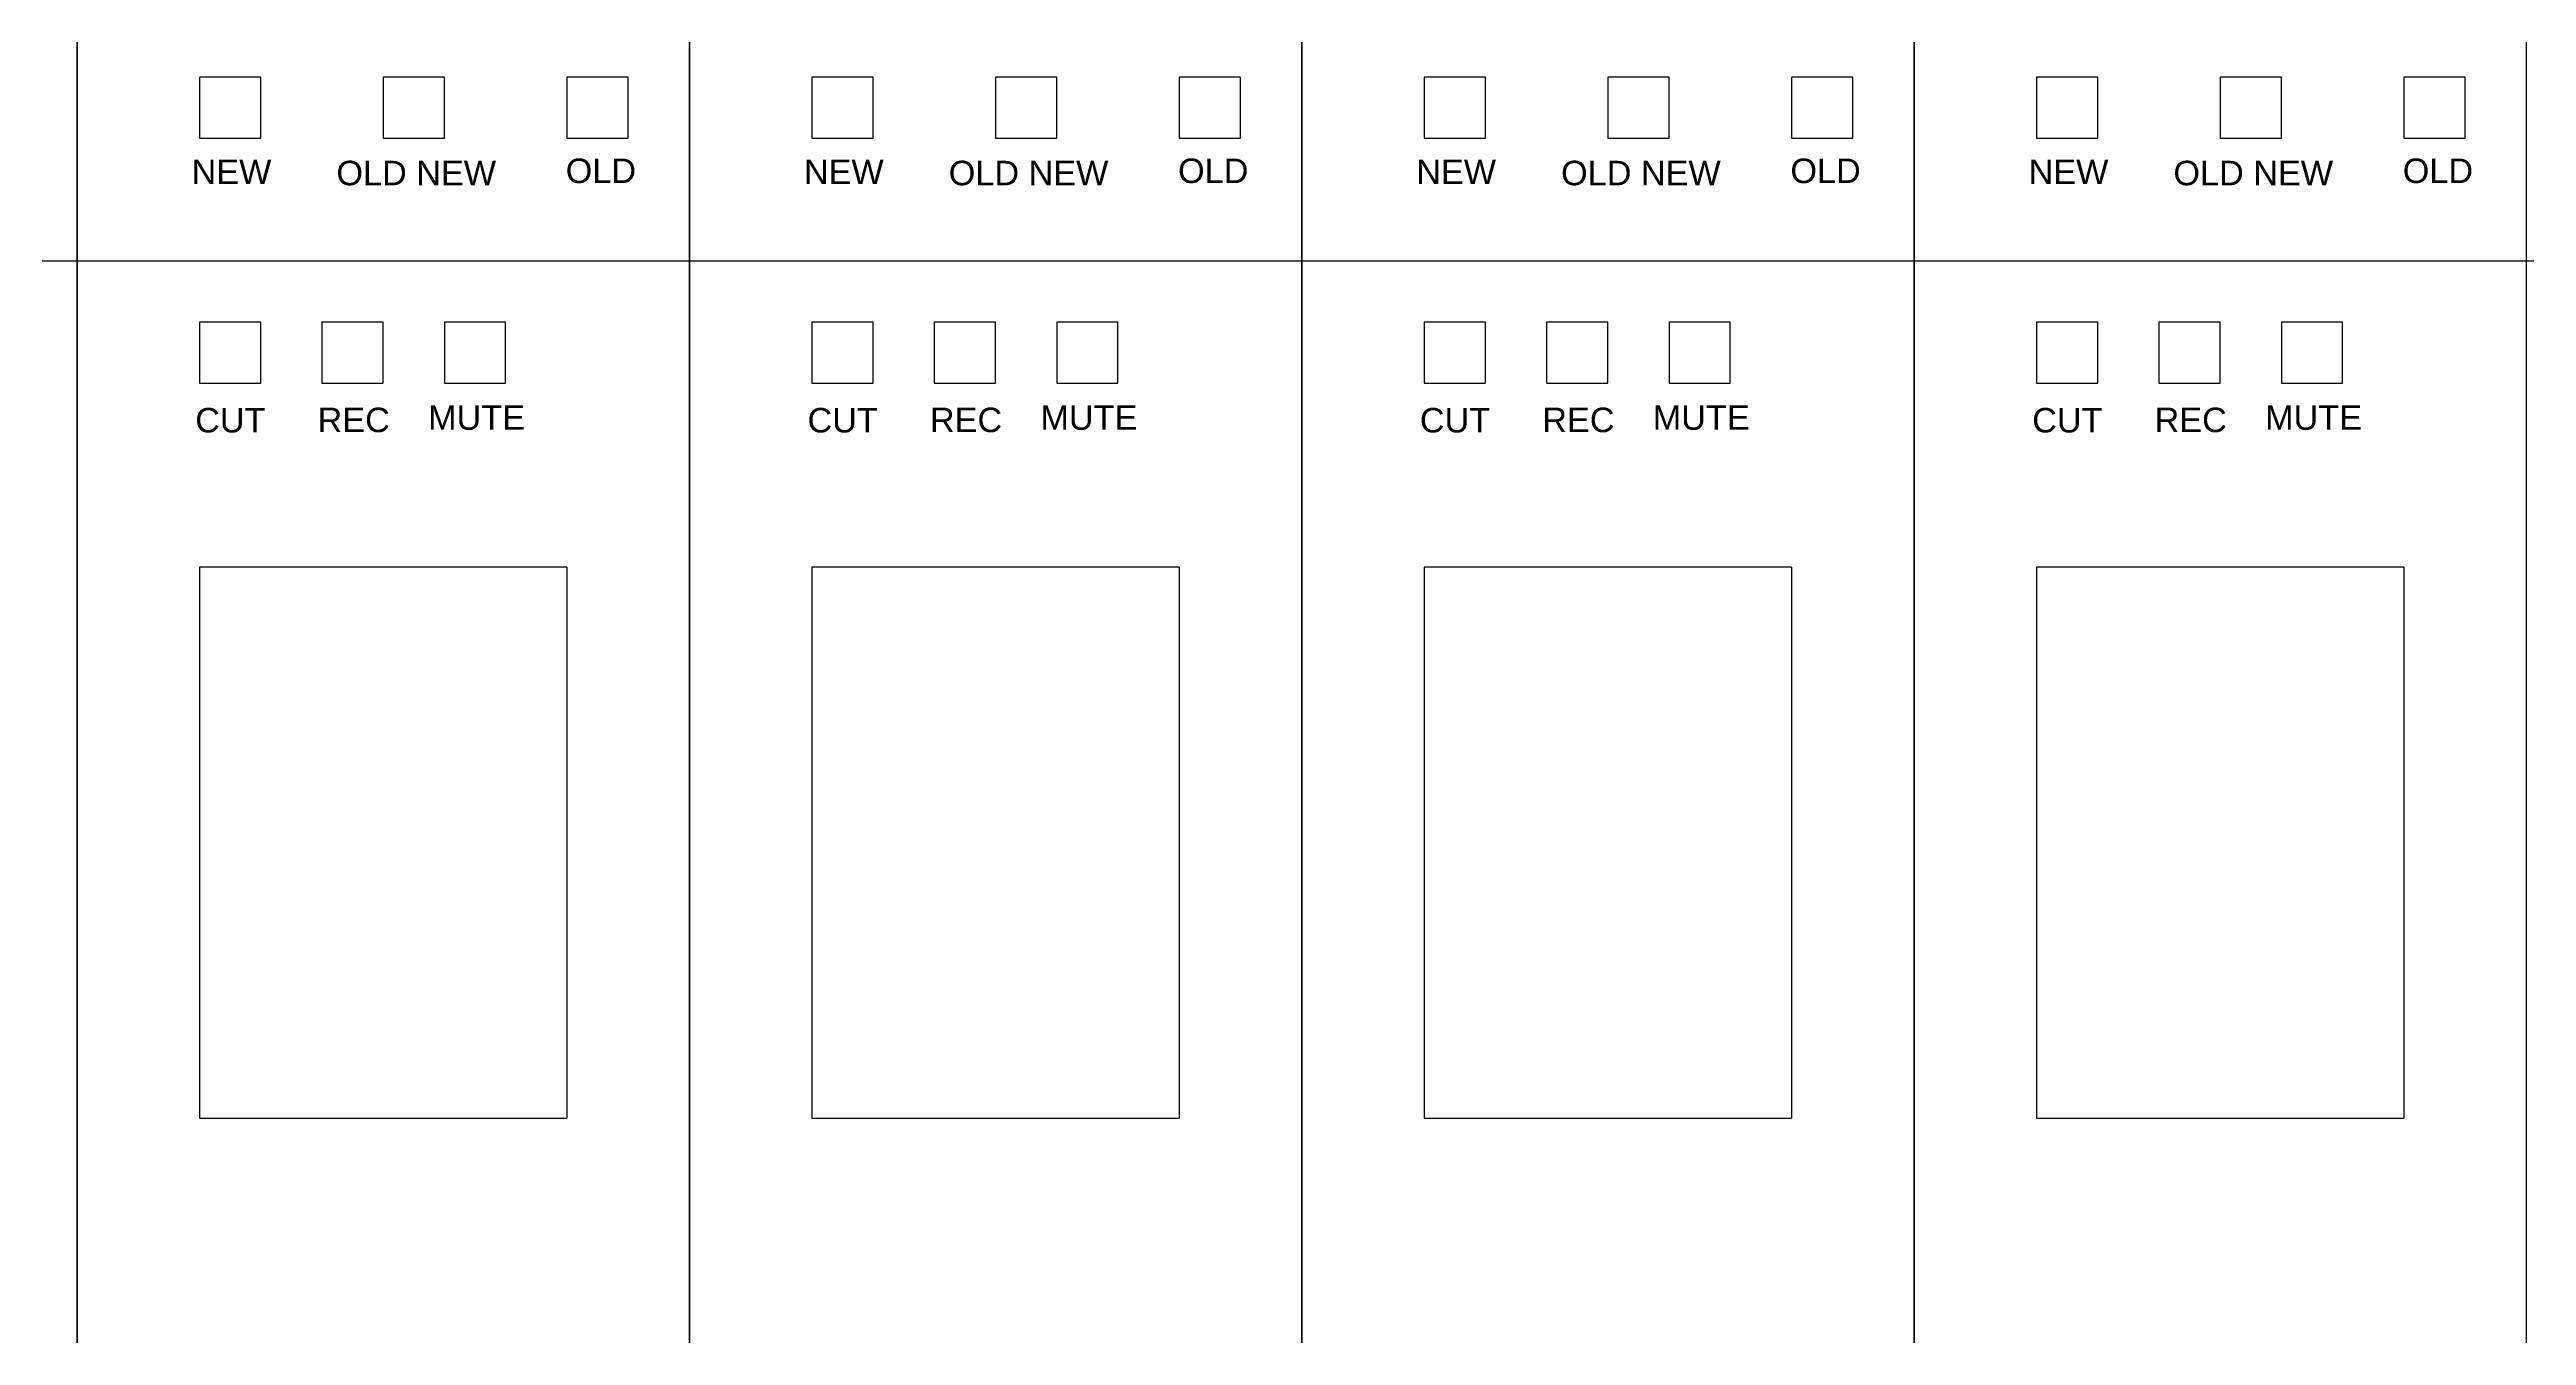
# Model space of a CAD drawing. Header units: inches. Extents: x 0 to 1600, y -1400 to 2600.
# Drawn here: x 395.7 to 800.2, y -1155.5 to -945.5 of the extents above; entities that cross this region are included whole.
import ezdxf

# ---------------------------------------------------------------- set-up
doc = ezdxf.new("R2010")
doc.units = ezdxf.units.IN
doc.header["$MEASUREMENT"] = 0
doc.layers.get('0').update_dxf_attribs({"lineweight": 25, "true_color": 0xffffff})
doc.styles.add('textstyle11', font='')
doc.styles.add('textstyle12', font='')
doc.styles.add('textstyle38', font='')
doc.styles.add('textstyle41', font='')
doc.styles.add('textstyle43', font='')
doc.styles.add('textstyle44', font='')
doc.styles.add('textstyle49', font='')
doc.styles.add('textstyle52', font='')
doc.styles.add('textstyle54', font='')
doc.styles.add('textstyle55', font='')
doc.styles.add('textstyle6', font='')
doc.styles.add('textstyle9', font='')
doc.styles.add('textstyle921', font='')
doc.styles.add('textstyle924', font='')
doc.styles.add('textstyle926', font='')
doc.styles.add('textstyle927', font='')
doc.styles.add('textstyle937', font='')
doc.styles.add('textstyle940', font='')
doc.styles.add('textstyle942', font='')
doc.styles.add('textstyle943', font='')
doc.styles.add('textstyle954', font='')
doc.styles.add('textstyle957', font='')
doc.styles.add('textstyle959', font='')
doc.styles.add('textstyle960', font='')
doc.styles.get('textstyle11').set_extended_font_data('Liberation Sans')
doc.styles.get('textstyle12').set_extended_font_data('Liberation Sans')
doc.styles.get('textstyle38').set_extended_font_data('Liberation Sans')
doc.styles.get('textstyle41').set_extended_font_data('Liberation Sans')
doc.styles.get('textstyle43').set_extended_font_data('Liberation Sans')
doc.styles.get('textstyle44').set_extended_font_data('Liberation Sans')
doc.styles.get('textstyle49').set_extended_font_data('Liberation Sans')
doc.styles.get('textstyle52').set_extended_font_data('Liberation Sans')
doc.styles.get('textstyle54').set_extended_font_data('Liberation Sans')
doc.styles.get('textstyle55').set_extended_font_data('Liberation Sans')
doc.styles.get('textstyle6').set_extended_font_data('Liberation Sans')
doc.styles.get('textstyle9').set_extended_font_data('Liberation Sans')
doc.styles.get('textstyle921').set_extended_font_data('Liberation Sans')
doc.styles.get('textstyle924').set_extended_font_data('Liberation Sans')
doc.styles.get('textstyle926').set_extended_font_data('Liberation Sans')
doc.styles.get('textstyle927').set_extended_font_data('Liberation Sans')
doc.styles.get('textstyle937').set_extended_font_data('Liberation Sans')
doc.styles.get('textstyle940').set_extended_font_data('Liberation Sans')
doc.styles.get('textstyle942').set_extended_font_data('Liberation Sans')
doc.styles.get('textstyle943').set_extended_font_data('Liberation Sans')
doc.styles.get('textstyle954').set_extended_font_data('Liberation Sans')
doc.styles.get('textstyle957').set_extended_font_data('Liberation Sans')
doc.styles.get('textstyle959').set_extended_font_data('Liberation Sans')
doc.styles.get('textstyle960').set_extended_font_data('Liberation Sans')

msp = doc.modelspace()

# ---------------------------------------------------------------- linework, layer by layer
for p, q in [((400.22, -1400), (400.22, 1200)), ((500.22, -1400), (500.22, 1200)), ((600.22, -1400), (600.22, 1200)), ((700.22, -1400), (700.22, 1200)), ((800.22, -1400), (800.22, 1200)), ((400.26, -941.03), (400.26, -1221.03)), ((500.26, -941.03), (500.26, -1221.03)), ((600.26, -941.03), (600.26, -1221.03)), ((700.26, -941.03), (700.26, -1221.03)), ((420.22, -950), (420.22, -960)), ((430.22, -950), (420.22, -950)), ((430.22, -960), (430.22, -950)), ((450.22, -950), (450.22, -960)), ((460.22, -950), (450.22, -950)), ((460.22, -960), (460.22, -950)), ((480.22, -950), (480.22, -960)), ((490.22, -950), (480.22, -950)), ((490.22, -960), (490.22, -950)), ((520.22, -950), (520.22, -960)), ((530.22, -950), (520.22, -950)), ((530.22, -960), (530.22, -950)), ((550.22, -950), (550.22, -960)), ((560.22, -950), (550.22, -950)), ((560.22, -960), (560.22, -950)), ((580.22, -950), (580.22, -960)), ((590.22, -950), (580.22, -950)), ((590.22, -960), (590.22, -950)), ((620.22, -950), (620.22, -960)), ((630.22, -950), (620.22, -950)), ((630.22, -960), (630.22, -950)), ((650.22, -950), (650.22, -960)), ((660.22, -950), (650.22, -950)), ((660.22, -960), (660.22, -950)), ((680.22, -950), (680.22, -960)), ((690.22, -950), (680.22, -950)), ((690.22, -960), (690.22, -950)), ((720.22, -950), (720.22, -960)), ((730.22, -950), (720.22, -950)), ((730.22, -960), (730.22, -950)), ((750.22, -950), (750.22, -960)), ((760.22, -950), (750.22, -950)), ((760.22, -960), (760.22, -950)), ((780.22, -950), (780.22, -960)), ((790.22, -950), (780.22, -950)), ((790.22, -960), (790.22, -950)), ((420.22, -960), (430.22, -960)), ((450.22, -960), (460.22, -960)), ((480.22, -960), (490.22, -960)), ((520.22, -960), (530.22, -960)), ((550.22, -960), (560.22, -960)), ((580.22, -960), (590.22, -960)), ((620.22, -960), (630.22, -960)), ((650.22, -960), (660.22, -960)), ((680.22, -960), (690.22, -960)), ((720.22, -960), (730.22, -960)), ((750.22, -960), (760.22, -960)), ((780.22, -960), (790.22, -960)), ((300.22, -980), (400.22, -980)), ((400.22, -980), (500.22, -980)), ((500.22, -980), (600.22, -980)), ((600.22, -980), (700.22, -980)), ((700.22, -980), (800.22, -980)), ((800.22, -980), (900.22, -980)), ((420.22, -990), (420.22, -1000)), ((430.22, -990), (420.22, -990)), ((430.22, -1000), (430.22, -990)), ((440.22, -990), (440.22, -1000)), ((450.22, -990), (440.22, -990)), ((450.22, -1000), (450.22, -990)), ((460.22, -990), (460.22, -1000)), ((470.22, -990), (460.22, -990)), ((470.22, -1000), (470.22, -990)), ((520.22, -990), (520.22, -1000)), ((530.22, -990), (520.22, -990)), ((530.22, -1000), (530.22, -990)), ((540.22, -990), (540.22, -1000)), ((550.22, -990), (540.22, -990)), ((550.22, -1000), (550.22, -990)), ((560.22, -990), (560.22, -1000)), ((570.22, -990), (560.22, -990)), ((570.22, -1000), (570.22, -990)), ((620.22, -990), (620.22, -1000)), ((630.22, -990), (620.22, -990)), ((630.22, -1000), (630.22, -990)), ((640.22, -990), (640.22, -1000)), ((650.22, -990), (640.22, -990)), ((650.22, -1000), (650.22, -990)), ((660.22, -990), (660.22, -1000)), ((670.22, -990), (660.22, -990)), ((670.22, -1000), (670.22, -990)), ((720.22, -990), (720.22, -1000)), ((730.22, -990), (720.22, -990)), ((730.22, -1000), (730.22, -990)), ((740.22, -990), (740.22, -1000)), ((750.22, -990), (740.22, -990)), ((750.22, -1000), (750.22, -990)), ((760.22, -990), (760.22, -1000)), ((770.22, -990), (760.22, -990)), ((770.22, -1000), (770.22, -990)), ((420.22, -1000), (430.22, -1000)), ((440.22, -1000), (450.22, -1000)), ((460.22, -1000), (470.22, -1000)), ((520.22, -1000), (530.22, -1000)), ((540.22, -1000), (550.22, -1000)), ((560.22, -1000), (570.22, -1000)), ((620.22, -1000), (630.22, -1000)), ((640.22, -1000), (650.22, -1000)), ((660.22, -1000), (670.22, -1000)), ((720.22, -1000), (730.22, -1000)), ((740.22, -1000), (750.22, -1000)), ((760.22, -1000), (770.22, -1000)), ((480.22, -1030), (420.22, -1030)), ((420.22, -1030), (420.22, -1120)), ((480.22, -1030), (480.22, -1120)), ((580.22, -1030), (520.22, -1030)), ((520.22, -1030), (520.22, -1120)), ((580.22, -1030), (580.22, -1120)), ((680.22, -1030), (620.22, -1030)), ((620.22, -1030), (620.22, -1120)), ((680.22, -1030), (680.22, -1120)), ((780.22, -1030), (720.22, -1030)), ((720.22, -1030), (720.22, -1120)), ((780.22, -1030), (780.22, -1120)), ((420.22, -1120), (480.22, -1120)), ((520.22, -1120), (580.22, -1120)), ((620.22, -1120), (680.22, -1120)), ((720.22, -1120), (780.22, -1120))]:
    msp.add_line(p, q)

# ---------------------------------------------------------------- texts
at = {"char_height": 1, "attachment_point": 1}
for s, insert, style in [('\\C7;\\H4;NEW', (418.93, -963.49), 'textstyle924'), ('\\C7;\\H4;OLD NEW', (442.58, -963.67), 'textstyle940'), ('\\C7;\\H4;OLD', (480.03, -963.31), 'textstyle957'), ('\\C7;\\H4;NEW', (518.93, -963.49), 'textstyle927'), ('\\C7;\\H4;OLD NEW', (542.58, -963.67), 'textstyle943'), ('\\C7;\\H4;OLD', (580.03, -963.31), 'textstyle960'), ('\\C7;\\H4;NEW', (618.93, -963.49), 'textstyle926'), ('\\C7;\\H4;OLD NEW', (642.58, -963.67), 'textstyle942'), ('\\C7;\\H4;OLD', (680.03, -963.31), 'textstyle959'), ('\\C7;\\H4;NEW', (718.93, -963.49), 'textstyle921'), ('\\C7;\\H4;OLD NEW', (742.58, -963.67), 'textstyle937'), ('\\C7;\\H4;OLD', (780.03, -963.31), 'textstyle954'), ('\\C7;\\H4;CUT', (419.52, -1004.03), 'textstyle9'), ('\\C7;\\H4;REC', (439.51, -1003.98), 'textstyle41'), ('\\C7;\\H4;MUTE', (457.55, -1003.6), 'textstyle52'), ('\\C7;\\H4;CUT', (519.52, -1004.03), 'textstyle12'), ('\\C7;\\H4;REC', (539.51, -1003.98), 'textstyle44'), ('\\C7;\\H4;MUTE', (557.55, -1003.6), 'textstyle55'), ('\\C7;\\H4;CUT', (619.52, -1004.03), 'textstyle11'), ('\\C7;\\H4;REC', (639.51, -1003.98), 'textstyle43'), ('\\C7;\\H4;MUTE', (657.55, -1003.6), 'textstyle54'), ('\\C7;\\H4;CUT', (719.52, -1004.03), 'textstyle6'), ('\\C7;\\H4;REC', (739.51, -1003.98), 'textstyle38'), ('\\C7;\\H4;MUTE', (757.55, -1003.6), 'textstyle49')]:
    msp.add_mtext(s, dxfattribs=dict(at, insert=insert, style=style))

doc.saveas('drawing.dxf')
